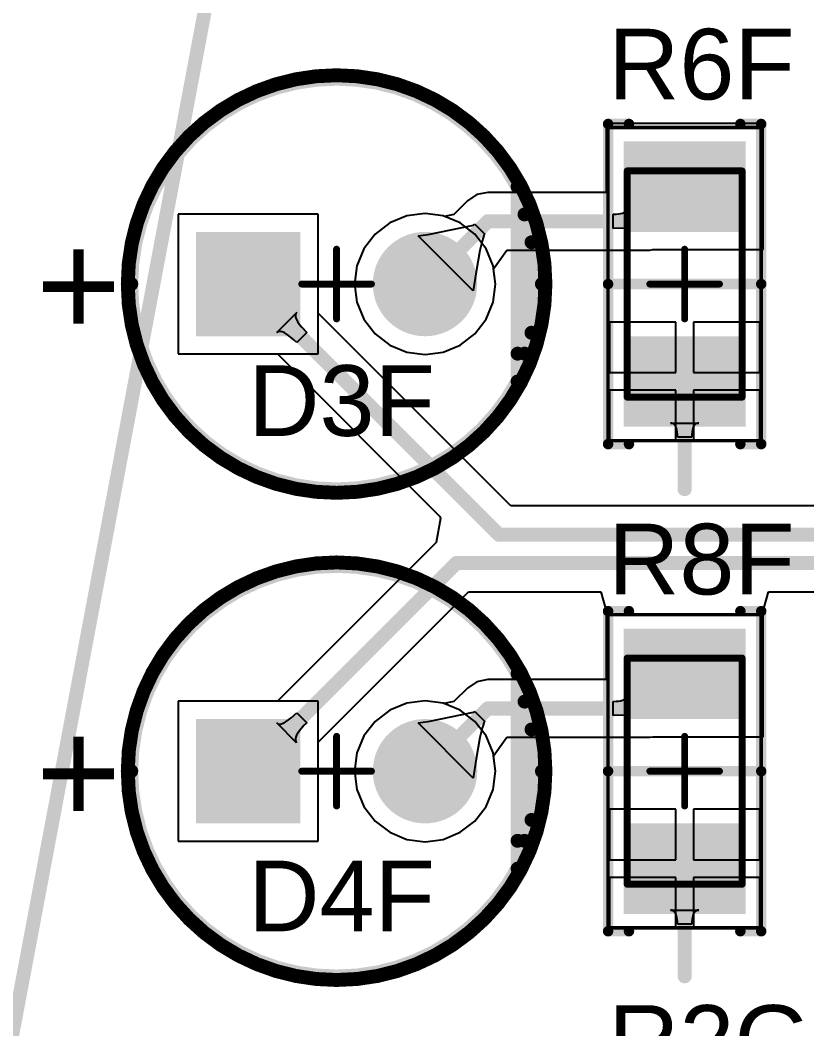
# Model space of a CAD drawing. Header units: inches. Extents: x -0.14 to 3.29, y -0.08 to 7.88.
# Drawn here: x 1.888 to 2.333, y 6.764 to 7.334 of the extents above; entities that cross this region are included whole.
import ezdxf

# ---------------------------------------------------------------- set-up
doc = ezdxf.new("R2010")
doc.units = ezdxf.units.IN
doc.header["$MEASUREMENT"] = 0
for name, color, linetype in [('Bottom Layer', 5, 'Continuous'), ('Bottom Solder', 6, 'Continuous'), ('Multi-Layer', 9, 'Continuous'), ('Pad Holes', 156, 'Continuous'), ('PCBD Notes', 76, 'Continuous'), ('Top 3D Body', 56, 'Continuous'), ('Top Courtyard', 56, 'Continuous'), ('Top Layer', 1, 'Continuous'), ('Top Overlay', 2, 'Continuous'), ('Top Paste', 8, 'Continuous'), ('Top Solder', 216, 'Continuous')]:
    doc.layers.add(name, color=color, linetype=linetype)
doc.styles.add('Arial', font='', dxfattribs={"height": 0.2})
doc.styles.get('Arial').set_extended_font_data('Arial')

# ---------------------------------------------------------------- blocks, each defined once
blk = doc.blocks.new('RES_1206_3216_311')
at = {"layer": 'Top Layer'}
for points in [[(-0.07874, -0.03248), (-0.07874, 0.03248), (-0.03149, 0.03248), (-0.03149, -0.03248)], [(0.0315, -0.03248), (0.0315, 0.03248), (0.07874, 0.03248), (0.07874, -0.03248)]]:
    blk.add_hatch(color=1, dxfattribs=at).paths.add_polyline_path(points)
at = {"layer": 'Top Paste'}
for points in [[(-0.07874, -0.03248), (-0.07874, 0.03248), (-0.03149, 0.03248), (-0.03149, -0.03248)], [(0.0315, -0.03248), (0.0315, 0.03248), (0.07874, 0.03248), (0.07874, -0.03248)]]:
    blk.add_hatch(color=8, dxfattribs=at).paths.add_polyline_path(points)
at = {"layer": 'Top Solder'}
for points in [[(-0.08071, -0.03445), (-0.08071, 0.03445), (-0.02953, 0.03445), (-0.02953, -0.03445)], [(0.02953, -0.03445), (0.02953, 0.03445), (0.08071, 0.03445), (0.08071, -0.03445)]]:
    blk.add_hatch(color=216, dxfattribs=at).paths.add_polyline_path(points)
at = {"layer": 'Top 3D Body'}
for points in [[(0.06398, 0.03248, 0.00394, 0.00394, 0), (-0.06397, 0.03248, 0.00394, 0.00394, 0)], [(-0.06397, -0.03248, 0.00394, 0.00394, 0), (-0.06397, 0.03248, 0.00394, 0.00394, 0)], [(0.06398, -0.03248, 0.00394, 0.00394, 0), (0.06398, 0.03248, 0.00394, 0.00394, 0)], [(0.06398, -0.03248, 0.00394, 0.00394, 0), (-0.06397, -0.03248, 0.00394, 0.00394, 0)]]:
    blk.add_lwpolyline(points, format="xyseb", dxfattribs=at)
for points in [[(-0.06496, 0.03248, 0.00197, 0.00197, 1), (-0.06299, 0.03248, 0.00197, 0.00197, 1)], [(-0.06496, 0.03248, 0.00197, 0.00197, 1), (-0.06299, 0.03248, 0.00197, 0.00197, 1)], [(0.06299, 0.03248, 0.00197, 0.00197, 1), (0.06496, 0.03248, 0.00197, 0.00197, 1)], [(0.06299, 0.03248, 0.00197, 0.00197, 1), (0.06496, 0.03248, 0.00197, 0.00197, 1)], [(-0.06496, -0.03248, 0.00197, 0.00197, 1), (-0.06299, -0.03248, 0.00197, 0.00197, 1)], [(-0.06496, -0.03248, 0.00197, 0.00197, 1), (-0.06299, -0.03248, 0.00197, 0.00197, 1)], [(0.06299, -0.03248, 0.00197, 0.00197, 1), (0.06496, -0.03248, 0.00197, 0.00197, 1)], [(0.06299, -0.03248, 0.00197, 0.00197, 1), (0.06496, -0.03248, 0.00197, 0.00197, 1)]]:
    blk.add_lwpolyline(points, format="xyseb", close=True, dxfattribs=at)
at = {"layer": 'Top Courtyard'}
for points in [[(0.08858, 0.04331, 0.00197, 0.00197, 0), (-0.08858, 0.04331, 0.00197, 0.00197, 0)], [(-0.08858, -0.04331, 0.00197, 0.00197, 0), (-0.08858, 0.04331, 0.00197, 0.00197, 0)], [(0.08858, -0.04331, 0.00197, 0.00197, 0), (0.08858, 0.04331, 0.00197, 0.00197, 0)], [(0, -0.01968, 0.00394, 0.00394, 0), (0, 0.01969, 0.00394, 0.00394, 0)], [(0.01969, 0, 0.00394, 0.00394, 0), (-0.01968, 0, 0.00394, 0.00394, 0)], [(0.08858, -0.04331, 0.00197, 0.00197, 0), (-0.08858, -0.04331, 0.00197, 0.00197, 0)]]:
    blk.add_lwpolyline(points, format="xyseb", dxfattribs=at)
for points in [[(-0.08907, 0.04331, 0.000984, 0.000984, 1), (-0.08809, 0.04331, 0.000984, 0.000984, 1)], [(-0.08907, 0.04331, 0.000984, 0.000984, 1), (-0.08809, 0.04331, 0.000984, 0.000984, 1)], [(0.08809, 0.04331, 0.000984, 0.000984, 1), (0.08908, 0.04331, 0.000984, 0.000984, 1)], [(0.08809, 0.04331, 0.000984, 0.000984, 1), (0.08908, 0.04331, 0.000984, 0.000984, 1)], [(-0.00098, 0.01969, 0.00197, 0.00197, 1), (0.00099, 0.01969, 0.00197, 0.00197, 1)], [(-0.02067, 0, 0.00197, 0.00197, 1), (-0.0187, 0, 0.00197, 0.00197, 1)], [(0.0187, 0, 0.00197, 0.00197, 1), (0.02067, 0, 0.00197, 0.00197, 1)], [(-0.00098, -0.01968, 0.00197, 0.00197, 1), (0.00099, -0.01968, 0.00197, 0.00197, 1)], [(-0.08907, -0.04331, 0.000984, 0.000984, 1), (-0.08809, -0.04331, 0.000984, 0.000984, 1)], [(-0.08907, -0.04331, 0.000984, 0.000984, 1), (-0.08809, -0.04331, 0.000984, 0.000984, 1)], [(0.08809, -0.04331, 0.000984, 0.000984, 1), (0.08908, -0.04331, 0.000984, 0.000984, 1)], [(0.08809, -0.04331, 0.000984, 0.000984, 1), (0.08908, -0.04331, 0.000984, 0.000984, 1)]]:
    blk.add_lwpolyline(points, format="xyseb", close=True, dxfattribs=at)
at = {"layer": 'Top Overlay'}
for points in [[(0.09055, 0.04331, 0.00591, 0.00591, 0), (-0.09055, 0.04331, 0.00591, 0.00591, 0)], [(-0.09055, 0.0315, 0.00591, 0.00591, 0), (-0.09055, 0.04331, 0.00591, 0.00591, 0)], [(0, -0.04331, 0.00591, 0.00591, 0), (0, 0.04331, 0.00591, 0.00591, 0)], [(0.09055, 0.0315, 0.00591, 0.00591, 0), (0.09055, 0.04331, 0.00591, 0.00591, 0)], [(-0.09055, -0.04331, 0.00591, 0.00591, 0), (-0.09055, -0.03149, 0.00591, 0.00591, 0)], [(0.09055, -0.04331, 0.00591, 0.00591, 0), (0.09055, -0.03149, 0.00591, 0.00591, 0)], [(0.09055, -0.04331, 0.00591, 0.00591, 0), (-0.09055, -0.04331, 0.00591, 0.00591, 0)]]:
    blk.add_lwpolyline(points, format="xyseb", dxfattribs=at)
for points in [[(-0.09203, 0.04331, 0.00295, 0.00295, 1), (-0.08907, 0.04331, 0.00295, 0.00295, 1)], [(-0.09203, 0.04331, 0.00295, 0.00295, 1), (-0.08907, 0.04331, 0.00295, 0.00295, 1)], [(-0.00147, 0.04331, 0.00295, 0.00295, 1), (0.00148, 0.04331, 0.00295, 0.00295, 1)], [(0.08908, 0.04331, 0.00295, 0.00295, 1), (0.09203, 0.04331, 0.00295, 0.00295, 1)], [(0.08908, 0.04331, 0.00295, 0.00295, 1), (0.09203, 0.04331, 0.00295, 0.00295, 1)], [(-0.09203, 0.0315, 0.00295, 0.00295, 1), (-0.08907, 0.0315, 0.00295, 0.00295, 1)], [(0.08908, 0.0315, 0.00295, 0.00295, 1), (0.09203, 0.0315, 0.00295, 0.00295, 1)], [(-0.09203, -0.03149, 0.00295, 0.00295, 1), (-0.08907, -0.03149, 0.00295, 0.00295, 1)], [(0.08908, -0.03149, 0.00295, 0.00295, 1), (0.09203, -0.03149, 0.00295, 0.00295, 1)], [(-0.09203, -0.04331, 0.00295, 0.00295, 1), (-0.08907, -0.04331, 0.00295, 0.00295, 1)], [(-0.09203, -0.04331, 0.00295, 0.00295, 1), (-0.08907, -0.04331, 0.00295, 0.00295, 1)], [(-0.00147, -0.04331, 0.00295, 0.00295, 1), (0.00148, -0.04331, 0.00295, 0.00295, 1)], [(0.08908, -0.04331, 0.00295, 0.00295, 1), (0.09203, -0.04331, 0.00295, 0.00295, 1)], [(0.08908, -0.04331, 0.00295, 0.00295, 1), (0.09203, -0.04331, 0.00295, 0.00295, 1)]]:
    blk.add_lwpolyline(points, format="xyseb", close=True, dxfattribs=at)
blk = doc.blocks.new('RES_1206_3216_331')
at = {"layer": 'Top Layer'}
for points in [[(-0.07874, -0.03248), (-0.07874, 0.03248), (-0.0315, 0.03248), (-0.0315, -0.03248)], [(0.0315, -0.03248), (0.0315, 0.03248), (0.07874, 0.03248), (0.07874, -0.03248)]]:
    blk.add_hatch(color=1, dxfattribs=at).paths.add_polyline_path(points)
at = {"layer": 'Top Paste'}
for points in [[(-0.07874, -0.03248), (-0.07874, 0.03248), (-0.0315, 0.03248), (-0.0315, -0.03248)], [(0.0315, -0.03248), (0.0315, 0.03248), (0.07874, 0.03248), (0.07874, -0.03248)]]:
    blk.add_hatch(color=8, dxfattribs=at).paths.add_polyline_path(points)
at = {"layer": 'Top Solder'}
for points in [[(-0.08071, -0.03445), (-0.08071, 0.03445), (-0.02953, 0.03445), (-0.02953, -0.03445)], [(0.02953, -0.03445), (0.02953, 0.03445), (0.08071, 0.03445), (0.08071, -0.03445)]]:
    blk.add_hatch(color=216, dxfattribs=at).paths.add_polyline_path(points)
at = {"layer": 'Top 3D Body'}
for points in [[(0.06398, 0.03248, 0.00394, 0.00394, 0), (-0.06398, 0.03248, 0.00394, 0.00394, 0)], [(-0.06398, -0.03248, 0.00394, 0.00394, 0), (-0.06398, 0.03248, 0.00394, 0.00394, 0)], [(0.06398, -0.03248, 0.00394, 0.00394, 0), (0.06398, 0.03248, 0.00394, 0.00394, 0)], [(0.06398, -0.03248, 0.00394, 0.00394, 0), (-0.06398, -0.03248, 0.00394, 0.00394, 0)]]:
    blk.add_lwpolyline(points, format="xyseb", dxfattribs=at)
for points in [[(-0.06496, 0.03248, 0.00197, 0.00197, 1), (-0.06299, 0.03248, 0.00197, 0.00197, 1)], [(-0.06496, 0.03248, 0.00197, 0.00197, 1), (-0.06299, 0.03248, 0.00197, 0.00197, 1)], [(0.06299, 0.03248, 0.00197, 0.00197, 1), (0.06496, 0.03248, 0.00197, 0.00197, 1)], [(0.06299, 0.03248, 0.00197, 0.00197, 1), (0.06496, 0.03248, 0.00197, 0.00197, 1)], [(-0.06496, -0.03248, 0.00197, 0.00197, 1), (-0.06299, -0.03248, 0.00197, 0.00197, 1)], [(-0.06496, -0.03248, 0.00197, 0.00197, 1), (-0.06299, -0.03248, 0.00197, 0.00197, 1)], [(0.06299, -0.03248, 0.00197, 0.00197, 1), (0.06496, -0.03248, 0.00197, 0.00197, 1)], [(0.06299, -0.03248, 0.00197, 0.00197, 1), (0.06496, -0.03248, 0.00197, 0.00197, 1)]]:
    blk.add_lwpolyline(points, format="xyseb", close=True, dxfattribs=at)
at = {"layer": 'Top Courtyard'}
for points in [[(0.08858, 0.04331, 0.00197, 0.00197, 0), (-0.08858, 0.04331, 0.00197, 0.00197, 0)], [(-0.08858, -0.04331, 0.00197, 0.00197, 0), (-0.08858, 0.04331, 0.00197, 0.00197, 0)], [(0.08858, -0.04331, 0.00197, 0.00197, 0), (0.08858, 0.04331, 0.00197, 0.00197, 0)], [(0, -0.01968, 0.00394, 0.00394, 0), (0, 0.01969, 0.00394, 0.00394, 0)], [(0.01969, 0, 0.00394, 0.00394, 0), (-0.01968, 0, 0.00394, 0.00394, 0)], [(0.08858, -0.04331, 0.00197, 0.00197, 0), (-0.08858, -0.04331, 0.00197, 0.00197, 0)]]:
    blk.add_lwpolyline(points, format="xyseb", dxfattribs=at)
for points in [[(-0.08907, 0.04331, 0.000984, 0.000984, 1), (-0.08809, 0.04331, 0.000984, 0.000984, 1)], [(-0.08907, 0.04331, 0.000984, 0.000984, 1), (-0.08809, 0.04331, 0.000984, 0.000984, 1)], [(0.08809, 0.04331, 0.000984, 0.000984, 1), (0.08908, 0.04331, 0.000984, 0.000984, 1)], [(0.08809, 0.04331, 0.000984, 0.000984, 1), (0.08908, 0.04331, 0.000984, 0.000984, 1)], [(-0.00098, 0.01969, 0.00197, 0.00197, 1), (0.00098, 0.01969, 0.00197, 0.00197, 1)], [(-0.02067, 0, 0.00197, 0.00197, 1), (-0.0187, 0, 0.00197, 0.00197, 1)], [(0.0187, 0, 0.00197, 0.00197, 1), (0.02067, 0, 0.00197, 0.00197, 1)], [(-0.00098, -0.01968, 0.00197, 0.00197, 1), (0.00098, -0.01968, 0.00197, 0.00197, 1)], [(-0.08907, -0.04331, 0.000984, 0.000984, 1), (-0.08809, -0.04331, 0.000984, 0.000984, 1)], [(-0.08907, -0.04331, 0.000984, 0.000984, 1), (-0.08809, -0.04331, 0.000984, 0.000984, 1)], [(0.08809, -0.04331, 0.000984, 0.000984, 1), (0.08908, -0.04331, 0.000984, 0.000984, 1)], [(0.08809, -0.04331, 0.000984, 0.000984, 1), (0.08908, -0.04331, 0.000984, 0.000984, 1)]]:
    blk.add_lwpolyline(points, format="xyseb", close=True, dxfattribs=at)
at = {"layer": 'Top Overlay'}
for points in [[(0.09055, 0.04331, 0.00591, 0.00591, 0), (-0.09055, 0.04331, 0.00591, 0.00591, 0)], [(-0.09055, 0.0315, 0.00591, 0.00591, 0), (-0.09055, 0.04331, 0.00591, 0.00591, 0)], [(0, -0.04331, 0.00591, 0.00591, 0), (0, 0.04331, 0.00591, 0.00591, 0)], [(0.09055, 0.0315, 0.00591, 0.00591, 0), (0.09055, 0.04331, 0.00591, 0.00591, 0)], [(-0.09055, -0.04331, 0.00591, 0.00591, 0), (-0.09055, -0.03149, 0.00591, 0.00591, 0)], [(0.09055, -0.04331, 0.00591, 0.00591, 0), (0.09055, -0.03149, 0.00591, 0.00591, 0)], [(0.09055, -0.04331, 0.00591, 0.00591, 0), (-0.09055, -0.04331, 0.00591, 0.00591, 0)]]:
    blk.add_lwpolyline(points, format="xyseb", dxfattribs=at)
for points in [[(-0.09203, 0.04331, 0.00295, 0.00295, 1), (-0.08907, 0.04331, 0.00295, 0.00295, 1)], [(-0.09203, 0.04331, 0.00295, 0.00295, 1), (-0.08907, 0.04331, 0.00295, 0.00295, 1)], [(-0.00148, 0.04331, 0.00295, 0.00295, 1), (0.00148, 0.04331, 0.00295, 0.00295, 1)], [(0.08908, 0.04331, 0.00295, 0.00295, 1), (0.09203, 0.04331, 0.00295, 0.00295, 1)], [(0.08908, 0.04331, 0.00295, 0.00295, 1), (0.09203, 0.04331, 0.00295, 0.00295, 1)], [(-0.09203, 0.0315, 0.00295, 0.00295, 1), (-0.08907, 0.0315, 0.00295, 0.00295, 1)], [(0.08908, 0.0315, 0.00295, 0.00295, 1), (0.09203, 0.0315, 0.00295, 0.00295, 1)], [(-0.09203, -0.03149, 0.00295, 0.00295, 1), (-0.08907, -0.03149, 0.00295, 0.00295, 1)], [(0.08908, -0.03149, 0.00295, 0.00295, 1), (0.09203, -0.03149, 0.00295, 0.00295, 1)], [(-0.09203, -0.04331, 0.00295, 0.00295, 1), (-0.08907, -0.04331, 0.00295, 0.00295, 1)], [(-0.09203, -0.04331, 0.00295, 0.00295, 1), (-0.08907, -0.04331, 0.00295, 0.00295, 1)], [(-0.00148, -0.04331, 0.00295, 0.00295, 1), (0.00148, -0.04331, 0.00295, 0.00295, 1)], [(0.08908, -0.04331, 0.00295, 0.00295, 1), (0.09203, -0.04331, 0.00295, 0.00295, 1)], [(0.08908, -0.04331, 0.00295, 0.00295, 1), (0.09203, -0.04331, 0.00295, 0.00295, 1)]]:
    blk.add_lwpolyline(points, format="xyseb", close=True, dxfattribs=at)
blk = doc.blocks.new('ED49B4F6_595F_4D62_96BB_D7184CAA9B94_414')
at = {"layer": 'Bottom Layer'}
blk.add_hatch(color=5, dxfattribs=at).paths.add_polyline_path([(-0.02244, -0.02756), (-0.07756, -0.02756), (-0.07756, 0.02756), (-0.02244, 0.02756)])
h = blk.add_hatch(color=5, dxfattribs=at)
edge = h.paths.add_edge_path()
edge.add_arc((0.05, 0), 0.02756, 0, 360)
at = {"layer": 'Bottom Solder'}
blk.add_hatch(color=6, dxfattribs=at).paths.add_polyline_path([(-0.02047, -0.02953), (-0.07953, -0.02953), (-0.07953, 0.02953), (-0.02047, 0.02953)])
h = blk.add_hatch(color=6, dxfattribs=at)
edge = h.paths.add_edge_path()
edge.add_arc((0.05, 0), 0.02953, 0, 360)
at = {"layer": 'Multi-Layer'}
blk.add_hatch(color=9, dxfattribs=at).paths.add_polyline_path([(-0.02244, -0.02756), (-0.07756, -0.02756), (-0.07756, 0.02756), (-0.02244, 0.02756)])
h = blk.add_hatch(color=9, dxfattribs=at)
edge = h.paths.add_edge_path()
edge.add_arc((0.05, 0), 0.02756, 0, 360)
at = {"layer": 'Pad Holes'}
h = blk.add_hatch(color=7, dxfattribs=at)
edge = h.paths.add_edge_path()
edge.add_arc((-0.05, 0), 0.0175, 0, 360)
h = blk.add_hatch(color=7, dxfattribs=at)
edge = h.paths.add_edge_path()
edge.add_arc((0.05, 0), 0.0175, 0, 360)
at = {"layer": 'Top Layer'}
blk.add_hatch(color=1, dxfattribs=at).paths.add_polyline_path([(-0.02244, -0.02756), (-0.07756, -0.02756), (-0.07756, 0.02756), (-0.02244, 0.02756)])
h = blk.add_hatch(color=1, dxfattribs=at)
edge = h.paths.add_edge_path()
edge.add_arc((0.05, 0), 0.02756, 0, 360)
at = {"layer": 'Top Solder'}
blk.add_hatch(color=216, dxfattribs=at).paths.add_polyline_path([(-0.02047, -0.02953), (-0.07953, -0.02953), (-0.07953, 0.02953), (-0.02047, 0.02953)])
h = blk.add_hatch(color=216, dxfattribs=at)
edge = h.paths.add_edge_path()
edge.add_arc((0.05, 0), 0.02953, 0, 360)
at = {"layer": 'Top 3D Body'}
for points in [[(0.11614, 0, 0.00394, 0.00394, 1), (-0.11614, 0, 0.00394, 0.00394, 1)], [(-0.11713, 0, 0.00197, 0.00197, 1), (-0.11516, 0, 0.00197, 0.00197, 1)], [(0.11516, 0, 0.00197, 0.00197, 1), (0.11713, 0, 0.00197, 0.00197, 1)]]:
    blk.add_lwpolyline(points, format="xyseb", close=True, dxfattribs=at)
at = {"layer": 'Top Courtyard'}
for points in [[(0.12008, 0, 0.00394, 0.00394, 1), (-0.12008, 0, 0.00394, 0.00394, 1)], [(-0.00098, 0.01969, 0.00197, 0.00197, 1), (0.00099, 0.01969, 0.00197, 0.00197, 1)], [(-0.12106, 0, 0.00197, 0.00197, 1), (-0.11909, 0, 0.00197, 0.00197, 1)], [(-0.02067, 0, 0.00197, 0.00197, 1), (-0.0187, 0, 0.00197, 0.00197, 1)], [(0.0187, 0, 0.00197, 0.00197, 1), (0.02067, 0, 0.00197, 0.00197, 1)], [(0.11909, 0, 0.00197, 0.00197, 1), (0.12106, 0, 0.00197, 0.00197, 1)], [(-0.00098, -0.01968, 0.00197, 0.00197, 1), (0.00099, -0.01968, 0.00197, 0.00197, 1)]]:
    blk.add_lwpolyline(points, format="xyseb", close=True, dxfattribs=at)
for points in [[(0, -0.01968, 0.00394, 0.00394, 0), (0, 0.01969, 0.00394, 0.00394, 0)], [(-0.01968, 0, 0.00394, 0.00394, 0), (0.01969, 0, 0.00394, 0.00394, 0)]]:
    blk.add_lwpolyline(points, format="xyseb", dxfattribs=at)
at = {"layer": 'Top Overlay'}
for points in [[(0.11614, 0, 0.00787, 0.00787, 1), (-0.11614, 0, 0.00787, 0.00787, 1)], [(0.1004, 0.05512, 0.00394, 0.00394, 1), (0.10433, 0.05512, 0.00394, 0.00394, 1)], [(0.10433, 0.03937, 0.00394, 0.00394, 1), (0.10827, 0.03937, 0.00394, 0.00394, 1)], [(0.10827, 0.02362, 0.00394, 0.00394, 1), (0.11221, 0.02362, 0.00394, 0.00394, 1)], [(-0.11811, 0, 0.00394, 0.00394, 1), (-0.11417, 0, 0.00394, 0.00394, 1)], [(0.11417, 0, 0.00394, 0.00394, 1), (0.11811, 0, 0.00394, 0.00394, 1)], [(0.10827, -0.02756, 0.00394, 0.00394, 1), (0.11221, -0.02756, 0.00394, 0.00394, 1)], [(0.1004, -0.03937, 0.00394, 0.00394, 1), (0.10433, -0.03937, 0.00394, 0.00394, 1)], [(0.1004, -0.03937, 0.00394, 0.00394, 1), (0.10433, -0.03937, 0.00394, 0.00394, 1)], [(0.10433, -0.03937, 0.00394, 0.00394, 1), (0.10827, -0.03937, 0.00394, 0.00394, 1)], [(0.1004, -0.05512, 0.00394, 0.00394, 1), (0.10433, -0.05512, 0.00394, 0.00394, 1)]]:
    blk.add_lwpolyline(points, format="xyseb", close=True, dxfattribs=at)
for points in [[(0.10236, -0.03937, 0.00787, 0.00787, 0), (0.10236, 0.05512, 0.00787, 0.00787, 0)], [(0.1063, -0.03937, 0.00787, 0.00787, 0), (0.1063, 0.03937, 0.00787, 0.00787, 0)], [(0.11024, -0.02756, 0.00787, 0.00787, 0), (0.11024, 0.02362, 0.00787, 0.00787, 0)], [(0.10236, -0.05512, 0.00787, 0.00787, 0), (0.10236, -0.03937, 0.00787, 0.00787, 0)]]:
    blk.add_lwpolyline(points, format="xyseb", dxfattribs=at)
at = {"layer": 'Top Overlay', "style": 'Arial'}
blk.add_text('+', height=0.05906, dxfattribs=at).set_placement((-0.17, -0.03))
blk = doc.blocks.new('ED49B4F6_595F_4D62_96BB_D7184CAA9B94_424')
at = {"layer": 'Bottom Layer'}
blk.add_hatch(color=5, dxfattribs=at).paths.add_polyline_path([(-0.02244, -0.02756), (-0.07756, -0.02756), (-0.07756, 0.02756), (-0.02244, 0.02756)])
h = blk.add_hatch(color=5, dxfattribs=at)
edge = h.paths.add_edge_path()
edge.add_arc((0.05, 0), 0.02756, 0, 360)
at = {"layer": 'Bottom Solder'}
blk.add_hatch(color=6, dxfattribs=at).paths.add_polyline_path([(-0.02047, -0.02953), (-0.07953, -0.02953), (-0.07953, 0.02953), (-0.02047, 0.02953)])
h = blk.add_hatch(color=6, dxfattribs=at)
edge = h.paths.add_edge_path()
edge.add_arc((0.05, 0), 0.02953, 0, 360)
at = {"layer": 'Multi-Layer'}
blk.add_hatch(color=9, dxfattribs=at).paths.add_polyline_path([(-0.02244, -0.02756), (-0.07756, -0.02756), (-0.07756, 0.02756), (-0.02244, 0.02756)])
h = blk.add_hatch(color=9, dxfattribs=at)
edge = h.paths.add_edge_path()
edge.add_arc((0.05, 0), 0.02756, 0, 360)
at = {"layer": 'Pad Holes'}
h = blk.add_hatch(color=7, dxfattribs=at)
edge = h.paths.add_edge_path()
edge.add_arc((-0.05, 0), 0.0175, 0, 360)
h = blk.add_hatch(color=7, dxfattribs=at)
edge = h.paths.add_edge_path()
edge.add_arc((0.05, 0), 0.0175, 0, 360)
at = {"layer": 'Top Layer'}
blk.add_hatch(color=1, dxfattribs=at).paths.add_polyline_path([(-0.02244, -0.02756), (-0.07756, -0.02756), (-0.07756, 0.02756), (-0.02244, 0.02756)])
h = blk.add_hatch(color=1, dxfattribs=at)
edge = h.paths.add_edge_path()
edge.add_arc((0.05, 0), 0.02756, 0, 360)
at = {"layer": 'Top Solder'}
blk.add_hatch(color=216, dxfattribs=at).paths.add_polyline_path([(-0.02047, -0.02953), (-0.07953, -0.02953), (-0.07953, 0.02953), (-0.02047, 0.02953)])
h = blk.add_hatch(color=216, dxfattribs=at)
edge = h.paths.add_edge_path()
edge.add_arc((0.05, 0), 0.02953, 0, 360)
at = {"layer": 'Top 3D Body'}
for points in [[(0.11614, 0, 0.00394, 0.00394, 1), (-0.11614, 0, 0.00394, 0.00394, 1)], [(-0.11713, 0, 0.00197, 0.00197, 1), (-0.11516, 0, 0.00197, 0.00197, 1)], [(0.11516, 0, 0.00197, 0.00197, 1), (0.11713, 0, 0.00197, 0.00197, 1)]]:
    blk.add_lwpolyline(points, format="xyseb", close=True, dxfattribs=at)
at = {"layer": 'Top Courtyard'}
for points in [[(0.12008, 0, 0.00394, 0.00394, 1), (-0.12008, 0, 0.00394, 0.00394, 1)], [(-0.00098, 0.01968, 0.00197, 0.00197, 1), (0.00099, 0.01968, 0.00197, 0.00197, 1)], [(-0.12106, 0, 0.00197, 0.00197, 1), (-0.11909, 0, 0.00197, 0.00197, 1)], [(-0.02067, 0, 0.00197, 0.00197, 1), (-0.0187, 0, 0.00197, 0.00197, 1)], [(0.0187, 0, 0.00197, 0.00197, 1), (0.02067, 0, 0.00197, 0.00197, 1)], [(0.11909, 0, 0.00197, 0.00197, 1), (0.12106, 0, 0.00197, 0.00197, 1)], [(-0.00098, -0.01969, 0.00197, 0.00197, 1), (0.00099, -0.01969, 0.00197, 0.00197, 1)]]:
    blk.add_lwpolyline(points, format="xyseb", close=True, dxfattribs=at)
for points in [[(0, -0.01969, 0.00394, 0.00394, 0), (0, 0.01968, 0.00394, 0.00394, 0)], [(-0.01968, 0, 0.00394, 0.00394, 0), (0.01969, 0, 0.00394, 0.00394, 0)]]:
    blk.add_lwpolyline(points, format="xyseb", dxfattribs=at)
at = {"layer": 'Top Overlay'}
for points in [[(0.11614, 0, 0.00787, 0.00787, 1), (-0.11614, 0, 0.00787, 0.00787, 1)], [(0.1004, 0.05512, 0.00394, 0.00394, 1), (0.10433, 0.05512, 0.00394, 0.00394, 1)], [(0.10433, 0.03937, 0.00394, 0.00394, 1), (0.10827, 0.03937, 0.00394, 0.00394, 1)], [(0.10827, 0.02362, 0.00394, 0.00394, 1), (0.11221, 0.02362, 0.00394, 0.00394, 1)], [(-0.11811, 0, 0.00394, 0.00394, 1), (-0.11417, 0, 0.00394, 0.00394, 1)], [(0.11417, 0, 0.00394, 0.00394, 1), (0.11811, 0, 0.00394, 0.00394, 1)], [(0.10827, -0.02756, 0.00394, 0.00394, 1), (0.11221, -0.02756, 0.00394, 0.00394, 1)], [(0.1004, -0.03937, 0.00394, 0.00394, 1), (0.10433, -0.03937, 0.00394, 0.00394, 1)], [(0.1004, -0.03937, 0.00394, 0.00394, 1), (0.10433, -0.03937, 0.00394, 0.00394, 1)], [(0.10433, -0.03937, 0.00394, 0.00394, 1), (0.10827, -0.03937, 0.00394, 0.00394, 1)], [(0.1004, -0.05512, 0.00394, 0.00394, 1), (0.10433, -0.05512, 0.00394, 0.00394, 1)]]:
    blk.add_lwpolyline(points, format="xyseb", close=True, dxfattribs=at)
for points in [[(0.10236, -0.03937, 0.00787, 0.00787, 0), (0.10236, 0.05512, 0.00787, 0.00787, 0)], [(0.1063, -0.03937, 0.00787, 0.00787, 0), (0.1063, 0.03937, 0.00787, 0.00787, 0)], [(0.11024, -0.02756, 0.00787, 0.00787, 0), (0.11024, 0.02362, 0.00787, 0.00787, 0)], [(0.10236, -0.05512, 0.00787, 0.00787, 0), (0.10236, -0.03937, 0.00787, 0.00787, 0)]]:
    blk.add_lwpolyline(points, format="xyseb", dxfattribs=at)
at = {"layer": 'Top Overlay', "style": 'Arial'}
blk.add_text('+', height=0.05906, dxfattribs=at).set_placement((-0.17, -0.03))

msp = doc.modelspace()

# ---------------------------------------------------------------- linework, layer by layer
at = {"layer": 'Bottom Layer'}
for p, q in [((2.05649, 7.2246), (1.97737, 7.2246)), ((1.97737, 7.2246), (1.97737, 7.14548)), ((2.05649, 7.14548), (2.05649, 7.2246)), ((2.11693, 7.22494), (2.1066, 7.22358)), ((2.12726, 7.22358), (2.11693, 7.22494)), ((2.09698, 7.21959), (2.08872, 7.21325)), ((2.1066, 7.22358), (2.09698, 7.21959)), ((2.13688, 7.21959), (2.12726, 7.22358)), ((2.14514, 7.21325), (2.13688, 7.21959)), ((2.08872, 7.21325), (2.08238, 7.20499)), ((2.15148, 7.20499), (2.14514, 7.21325)), ((2.08238, 7.20499), (2.07839, 7.19537)), ((2.15547, 7.19537), (2.15148, 7.20499)), ((2.07839, 7.19537), (2.07703, 7.18504)), ((2.15683, 7.18504), (2.15547, 7.19537)), ((2.07703, 7.18504), (2.07839, 7.17471)), ((2.15547, 7.17471), (2.15683, 7.18504)), ((2.07839, 7.17471), (2.08238, 7.16509)), ((2.15148, 7.16509), (2.15547, 7.17471)), ((2.08238, 7.16509), (2.08872, 7.15683)), ((2.14514, 7.15683), (2.15148, 7.16509)), ((2.08872, 7.15683), (2.09698, 7.15049)), ((2.13688, 7.15049), (2.14514, 7.15683)), ((2.09698, 7.15049), (2.1066, 7.1465)), ((2.12726, 7.1465), (2.13688, 7.15049)), ((1.97737, 7.14548), (2.05649, 7.14548)), ((2.1066, 7.1465), (2.11693, 7.14514)), ((2.11693, 7.14514), (2.12726, 7.1465)), ((2.05649, 6.94901), (1.97737, 6.94901)), ((1.97737, 6.94901), (1.97737, 6.86989)), ((2.05649, 6.86989), (2.05649, 6.94901)), ((2.1066, 6.94799), (2.09698, 6.944)), ((2.11693, 6.94935), (2.1066, 6.94799)), ((2.12726, 6.94799), (2.11693, 6.94935)), ((2.13688, 6.944), (2.12726, 6.94799)), ((2.09698, 6.944), (2.08872, 6.93766)), ((2.14514, 6.93766), (2.13688, 6.944)), ((2.08872, 6.93766), (2.08238, 6.9294)), ((2.15148, 6.9294), (2.14514, 6.93766)), ((2.08238, 6.9294), (2.07839, 6.91978)), ((2.15547, 6.91978), (2.15148, 6.9294)), ((2.07839, 6.91978), (2.07703, 6.90945)), ((2.15683, 6.90945), (2.15547, 6.91978)), ((2.07703, 6.90945), (2.07839, 6.89912)), ((2.15547, 6.89912), (2.15683, 6.90945)), ((2.07839, 6.89912), (2.08238, 6.8895)), ((2.15148, 6.8895), (2.15547, 6.89912)), ((2.08238, 6.8895), (2.08872, 6.88123)), ((2.14514, 6.88123), (2.15148, 6.8895)), ((2.08872, 6.88123), (2.09698, 6.87489)), ((2.13688, 6.87489), (2.14514, 6.88123)), ((2.09698, 6.87489), (2.1066, 6.87091)), ((2.1066, 6.87091), (2.11693, 6.86955)), ((2.11693, 6.86955), (2.12726, 6.87091)), ((2.12726, 6.87091), (2.13688, 6.87489)), ((1.97737, 6.86989), (2.05649, 6.86989))]:
    msp.add_line(p, q, dxfattribs=at)
at = {"layer": 'PCBD Notes'}
msp.add_lwpolyline([(1.08268, 2.5, 0.00787, 0.00787, 0), (2.06693, 7.73622, 0.00787, 0.00787, 0)], format="xyseb", dxfattribs=at)
at = {"layer": 'Top Layer'}
for p, q in [((2.30826, 7.27578), (2.2193, 7.27578)), ((2.2193, 7.27578), (2.2193, 7.23685)), ((2.30826, 7.20454), (2.30826, 7.27578)), ((2.14618, 7.23561), (2.14089, 7.23207)), ((2.15243, 7.23685), (2.14618, 7.23561)), ((2.2193, 7.23685), (2.15243, 7.23685)), ((2.14089, 7.23207), (2.13325, 7.22443)), ((2.05649, 7.2246), (1.97737, 7.2246)), ((1.97737, 7.2246), (1.97737, 7.14548)), ((2.05649, 7.16855), (2.05649, 7.2246)), ((2.11693, 7.22494), (2.1066, 7.22358)), ((2.12726, 7.22358), (2.11693, 7.22494)), ((2.13325, 7.22443), (2.12786, 7.22333)), ((2.22342, 7.22453), (2.22496, 7.22457)), ((2.22342, 7.21653), (2.22342, 7.22453)), ((2.22496, 7.22457), (2.22633, 7.22469)), ((2.22633, 7.22469), (2.22754, 7.22489)), ((2.22754, 7.22489), (2.2286, 7.22517)), ((2.2286, 7.22517), (2.22949, 7.22553)), ((2.22949, 7.22553), (2.23022, 7.22597)), ((2.23022, 7.22597), (2.23079, 7.22649)), ((2.23079, 7.22649), (2.2312, 7.22709)), ((2.2312, 7.22709), (2.23145, 7.22777)), ((2.23154, 7.22853), (2.23142, 7.21666)), ((2.23145, 7.22777), (2.23154, 7.22853)), ((2.09698, 7.21959), (2.08872, 7.21325)), ((2.1066, 7.22358), (2.09698, 7.21959)), ((2.11872, 7.21315), (2.14434, 7.21836)), ((2.12786, 7.22333), (2.12726, 7.22358)), ((2.14434, 7.21836), (2.14508, 7.21884)), ((2.14508, 7.21884), (2.15073, 7.21318)), ((2.08872, 7.21325), (2.08238, 7.20499)), ((2.11305, 7.21232), (2.11872, 7.21315)), ((2.15026, 7.21245), (2.14974, 7.21117)), ((2.15073, 7.21318), (2.15026, 7.21245)), ((2.23142, 7.21666), (2.22342, 7.21653)), ((2.14421, 7.18116), (2.11305, 7.21232)), ((2.14918, 7.20934), (2.14796, 7.20403)), ((2.14974, 7.21117), (2.14918, 7.20934)), ((2.08238, 7.20499), (2.07839, 7.19537)), ((2.14796, 7.20403), (2.14583, 7.19196)), ((2.15569, 7.19367), (2.16316, 7.20422)), ((2.16316, 7.20422), (2.24416, 7.20422)), ((2.24416, 7.20422), (2.24574, 7.20454)), ((2.24574, 7.20454), (2.30826, 7.20454)), ((2.07839, 7.19537), (2.07703, 7.18504)), ((2.14583, 7.19196), (2.14421, 7.18116)), ((2.15683, 7.18504), (2.15569, 7.19367)), ((2.07703, 7.18504), (2.07839, 7.17471)), ((2.15547, 7.17471), (2.15683, 7.18504)), ((2.07839, 7.17471), (2.08238, 7.16509)), ((2.15148, 7.16509), (2.15547, 7.17471)), ((2.03306, 7.1576), (2.04437, 7.16891)), ((2.04392, 7.16829), (2.04369, 7.16756)), ((2.04369, 7.16756), (2.04369, 7.16671)), ((2.04437, 7.16891), (2.04392, 7.16829)), ((2.16545, 7.05959), (2.05649, 7.16855)), ((2.04369, 7.16671), (2.04392, 7.16575)), ((2.04392, 7.16575), (2.04437, 7.16467)), ((2.04437, 7.16467), (2.04505, 7.16348)), ((2.04505, 7.16348), (2.04595, 7.16218)), ((2.04595, 7.16218), (2.04708, 7.16077)), ((2.08238, 7.16509), (2.08872, 7.15683)), ((2.14514, 7.15683), (2.15148, 7.16509)), ((2.25878, 7.16354), (2.2213, 7.16354)), ((2.2213, 7.16354), (2.2213, 7.13492)), ((2.25878, 7.13492), (2.25878, 7.16354)), ((2.30626, 7.16354), (2.26878, 7.16354)), ((2.26878, 7.16354), (2.26878, 7.13492)), ((2.30626, 7.13492), (2.30626, 7.16354)), ((2.03368, 7.15805), (2.03306, 7.1576)), ((2.03441, 7.15828), (2.03368, 7.15805)), ((2.03526, 7.15828), (2.03441, 7.15828)), ((2.03622, 7.15805), (2.03526, 7.15828)), ((2.0373, 7.1576), (2.03622, 7.15805)), ((2.03849, 7.15692), (2.0373, 7.1576)), ((2.03979, 7.15602), (2.03849, 7.15692)), ((2.04273, 7.15353), (2.03979, 7.15602)), ((2.05003, 7.1576), (2.04437, 7.15194)), ((2.04708, 7.16077), (2.05003, 7.1576)), ((2.08872, 7.15683), (2.09698, 7.15049)), ((2.13688, 7.15049), (2.14514, 7.15683)), ((2.04437, 7.15194), (2.04273, 7.15353)), ((2.09698, 7.15049), (2.1066, 7.1465)), ((2.12726, 7.1465), (2.13688, 7.15049)), ((1.97737, 7.14548), (2.03342, 7.14548)), ((2.03342, 7.14548), (2.12534, 7.05356)), ((2.1066, 7.1465), (2.11693, 7.14514)), ((2.11693, 7.14514), (2.12726, 7.1465)), ((2.2213, 7.13492), (2.25878, 7.13492)), ((2.26878, 7.13492), (2.30626, 7.13492)), ((2.25878, 7.12492), (2.2213, 7.12492)), ((2.2213, 7.12492), (2.2213, 7.0963)), ((2.25878, 7.0963), (2.25878, 7.12492)), ((2.30626, 7.12492), (2.26878, 7.12492)), ((2.26878, 7.12492), (2.26878, 7.0963)), ((2.30626, 7.0963), (2.30626, 7.12492)), ((2.25654, 7.10634), (2.25578, 7.10642)), ((2.25578, 7.10642), (2.27178, 7.10642)), ((2.25722, 7.1061), (2.25654, 7.10634)), ((2.25782, 7.1057), (2.25722, 7.1061)), ((2.25834, 7.10514), (2.25782, 7.1057)), ((2.25878, 7.10442), (2.25834, 7.10514)), ((2.25914, 7.10354), (2.25878, 7.10442)), ((2.26878, 7.10442), (2.26842, 7.10354)), ((2.26922, 7.10514), (2.26878, 7.10442)), ((2.26974, 7.1057), (2.26922, 7.10514)), ((2.27034, 7.1061), (2.26974, 7.1057)), ((2.27102, 7.10634), (2.27034, 7.1061)), ((2.27178, 7.10642), (2.27102, 7.10634)), ((2.25942, 7.1025), (2.25914, 7.10354)), ((2.25962, 7.1013), (2.25942, 7.1025)), ((2.25974, 7.09994), (2.25962, 7.1013)), ((2.25978, 7.09842), (2.25974, 7.09994)), ((2.26778, 7.09842), (2.25978, 7.09842)), ((2.26782, 7.09994), (2.26778, 7.09842)), ((2.26794, 7.1013), (2.26782, 7.09994)), ((2.26814, 7.1025), (2.26794, 7.1013)), ((2.26842, 7.10354), (2.26814, 7.1025)), ((2.2213, 7.0963), (2.25878, 7.0963)), ((2.26878, 7.0963), (2.30626, 7.0963)), ((2.35329, 7.05959), (2.16545, 7.05959)), ((2.12534, 7.05356), (2.12566, 7.05241)), ((2.12566, 7.05241), (2.12322, 7.03881)), ((2.12317, 7.03876), (2.03342, 6.94901)), ((2.12322, 7.03881), (2.12317, 7.03876)), ((2.05649, 6.92594), (2.14151, 7.01096)), ((2.14151, 7.01096), (2.21634, 7.01096)), ((2.21634, 7.01096), (2.2193, 7.00019)), ((2.30826, 7.00019), (2.31122, 7.01096)), ((2.31122, 7.01096), (2.37264, 7.01096)), ((2.2193, 7.00019), (2.2193, 6.99896)), ((2.2193, 6.99896), (2.2193, 6.96126)), ((2.30826, 6.99896), (2.30826, 7.00019)), ((2.30826, 6.92894), (2.30826, 6.99896)), ((2.14089, 6.95648), (2.13325, 6.94884)), ((2.14618, 6.96002), (2.14089, 6.95648)), ((2.15243, 6.96126), (2.14618, 6.96002)), ((2.2193, 6.96126), (2.15243, 6.96126)), ((2.2286, 6.94958), (2.22949, 6.94994)), ((2.22949, 6.94994), (2.23022, 6.95038)), ((2.23022, 6.95038), (2.23079, 6.9509)), ((2.23079, 6.9509), (2.2312, 6.9515)), ((2.2312, 6.9515), (2.23145, 6.95218)), ((2.23154, 6.95294), (2.23142, 6.94106)), ((2.23145, 6.95218), (2.23154, 6.95294)), ((2.03342, 6.94901), (1.97737, 6.94901)), ((1.97737, 6.94901), (1.97737, 6.86989)), ((2.1066, 6.94799), (2.09698, 6.944)), ((2.11693, 6.94935), (2.1066, 6.94799)), ((2.12726, 6.94799), (2.11693, 6.94935)), ((2.12785, 6.94774), (2.12726, 6.94799)), ((2.13325, 6.94884), (2.12785, 6.94774)), ((2.22342, 6.94894), (2.22496, 6.94898)), ((2.22342, 6.94094), (2.22342, 6.94894)), ((2.22496, 6.94898), (2.22633, 6.9491)), ((2.22633, 6.9491), (2.22754, 6.9493)), ((2.22754, 6.9493), (2.2286, 6.94958)), ((2.03976, 6.93844), (2.04118, 6.93958)), ((2.04118, 6.93958), (2.04437, 6.94254)), ((2.04437, 6.94254), (2.05003, 6.93689)), ((2.09698, 6.944), (2.08872, 6.93766)), ((2.11872, 6.93756), (2.14434, 6.94277)), ((2.14434, 6.94277), (2.14507, 6.94325)), ((2.14507, 6.94325), (2.15073, 6.93759)), ((2.23142, 6.94106), (2.22342, 6.94094)), ((2.04425, 6.92557), (2.03306, 6.93677)), ((2.03306, 6.93677), (2.03367, 6.93633)), ((2.03367, 6.93633), (2.03439, 6.93611)), ((2.03439, 6.93611), (2.03524, 6.93612)), ((2.03524, 6.93612), (2.03619, 6.93636)), ((2.03619, 6.93636), (2.03727, 6.93683)), ((2.03727, 6.93683), (2.03846, 6.93752)), ((2.03846, 6.93752), (2.03976, 6.93844)), ((2.04843, 6.93524), (2.04592, 6.93228)), ((2.05003, 6.93689), (2.04843, 6.93524)), ((2.08872, 6.93766), (2.08238, 6.9294)), ((2.11305, 6.93673), (2.11872, 6.93756)), ((2.14421, 6.90557), (2.11305, 6.93673)), ((2.14918, 6.93375), (2.14796, 6.92844)), ((2.14974, 6.93558), (2.14918, 6.93375)), ((2.15025, 6.93686), (2.14974, 6.93558)), ((2.15073, 6.93759), (2.15025, 6.93686)), ((2.04361, 6.92775), (2.04359, 6.92691)), ((2.04384, 6.92871), (2.04361, 6.92775)), ((2.04431, 6.92979), (2.04384, 6.92871)), ((2.045, 6.93098), (2.04431, 6.92979)), ((2.04592, 6.93228), (2.045, 6.93098)), ((2.08238, 6.9294), (2.07839, 6.91978)), ((2.14796, 6.92844), (2.14583, 6.91636)), ((2.15569, 6.91808), (2.16316, 6.92863)), ((2.16316, 6.92863), (2.24416, 6.92863)), ((2.24416, 6.92863), (2.24572, 6.92894)), ((2.24572, 6.92894), (2.30826, 6.92894)), ((2.04359, 6.92691), (2.04381, 6.92618)), ((2.04381, 6.92618), (2.04425, 6.92557)), ((2.05649, 6.86989), (2.05649, 6.92594)), ((2.07839, 6.91978), (2.07703, 6.90945)), ((2.14583, 6.91636), (2.14421, 6.90557)), ((2.15683, 6.90945), (2.15569, 6.91808)), ((2.07703, 6.90945), (2.07839, 6.89912)), ((2.15547, 6.89912), (2.15683, 6.90945)), ((2.07839, 6.89912), (2.08238, 6.8895)), ((2.15148, 6.8895), (2.15547, 6.89912)), ((2.08238, 6.8895), (2.08872, 6.88123)), ((2.14514, 6.88123), (2.15148, 6.8895)), ((2.25878, 6.88795), (2.2213, 6.88795)), ((2.2213, 6.88795), (2.2213, 6.85933)), ((2.25878, 6.85933), (2.25878, 6.88795)), ((2.30626, 6.88795), (2.26878, 6.88795)), ((2.26878, 6.88795), (2.26878, 6.85933)), ((2.30626, 6.85933), (2.30626, 6.88795)), ((2.08872, 6.88123), (2.09698, 6.87489)), ((2.13688, 6.87489), (2.14514, 6.88123)), ((2.09698, 6.87489), (2.1066, 6.87091)), ((2.1066, 6.87091), (2.11693, 6.86955)), ((2.11693, 6.86955), (2.12726, 6.87091)), ((2.12726, 6.87091), (2.13688, 6.87489)), ((1.97737, 6.86989), (2.05649, 6.86989)), ((2.2213, 6.85933), (2.25878, 6.85933)), ((2.26878, 6.85933), (2.30626, 6.85933)), ((2.25878, 6.84933), (2.2213, 6.84933)), ((2.2213, 6.84933), (2.2213, 6.82071)), ((2.25878, 6.82071), (2.25878, 6.84933)), ((2.30626, 6.84933), (2.26878, 6.84933)), ((2.26878, 6.84933), (2.26878, 6.82071)), ((2.30626, 6.82071), (2.30626, 6.84933)), ((2.25654, 6.83075), (2.25578, 6.83083)), ((2.25578, 6.83083), (2.27178, 6.83083)), ((2.25722, 6.83051), (2.25654, 6.83075)), ((2.25782, 6.83011), (2.25722, 6.83051)), ((2.25834, 6.82955), (2.25782, 6.83011)), ((2.26974, 6.83011), (2.26922, 6.82955)), ((2.27034, 6.83051), (2.26974, 6.83011)), ((2.27102, 6.83075), (2.27034, 6.83051)), ((2.27178, 6.83083), (2.27102, 6.83075)), ((2.25878, 6.82883), (2.25834, 6.82955)), ((2.25914, 6.82795), (2.25878, 6.82883)), ((2.25942, 6.82691), (2.25914, 6.82795)), ((2.25962, 6.82571), (2.25942, 6.82691)), ((2.25974, 6.82435), (2.25962, 6.82571)), ((2.26794, 6.82571), (2.26782, 6.82435)), ((2.26814, 6.82691), (2.26794, 6.82571)), ((2.26842, 6.82795), (2.26814, 6.82691)), ((2.26878, 6.82883), (2.26842, 6.82795)), ((2.26922, 6.82955), (2.26878, 6.82883)), ((2.2213, 6.82071), (2.25878, 6.82071)), ((2.25978, 6.82283), (2.25974, 6.82435)), ((2.26778, 6.82283), (2.25978, 6.82283)), ((2.26782, 6.82435), (2.26778, 6.82283)), ((2.26878, 6.82071), (2.30626, 6.82071))]:
    msp.add_line(p, q, dxfattribs=at)
for points in [[(2.24416, 7.22053, 0.008, 0.008, 0), (2.26378, 7.24016, 0.008, 0.008, 0)], [(2.11693, 7.18504, 0.008, 0.008, 0), (2.15243, 7.22053, 0.008, 0.008, 0)], [(2.15243, 7.22053, 0.008, 0.008, 0), (2.24416, 7.22053, 0.008, 0.008, 0)], [(2.01693, 7.18504, 0.008, 0.008, 0), (2.15869, 7.04327, 0.008, 0.008, 0)], [(2.26378, 7.06905, 0.008, 0.008, 0), (2.26378, 7.12992, 0.008, 0.008, 0)], [(2.15869, 7.04327, 0.008, 0.008, 0), (2.36005, 7.04327, 0.008, 0.008, 0)], [(2.01693, 6.90945, 0.008, 0.008, 0), (2.13476, 7.02727, 0.008, 0.008, 0)], [(2.13476, 7.02727, 0.008, 0.008, 0), (2.37264, 7.02727, 0.008, 0.008, 0)], [(2.24416, 6.94494, 0.008, 0.008, 0), (2.26378, 6.96457, 0.008, 0.008, 0)], [(2.11693, 6.90945, 0.008, 0.008, 0), (2.15243, 6.94494, 0.008, 0.008, 0)], [(2.15243, 6.94494, 0.008, 0.008, 0), (2.24416, 6.94494, 0.008, 0.008, 0)], [(2.26378, 6.79346, 0.008, 0.008, 0), (2.26378, 6.85433, 0.008, 0.008, 0)]]:
    msp.add_lwpolyline(points, format="xyseb", dxfattribs=at)
for points in [[(2.26178, 7.24016, 0.004, 0.004, 1), (2.26578, 7.24016, 0.004, 0.004, 1)], [(2.15043, 7.22053, 0.004, 0.004, 1), (2.15443, 7.22053, 0.004, 0.004, 1)], [(2.15043, 7.22053, 0.004, 0.004, 1), (2.15443, 7.22053, 0.004, 0.004, 1)], [(2.24216, 7.22053, 0.004, 0.004, 1), (2.24616, 7.22053, 0.004, 0.004, 1)], [(2.24216, 7.22053, 0.004, 0.004, 1), (2.24616, 7.22053, 0.004, 0.004, 1)], [(2.01493, 7.18504, 0.004, 0.004, 1), (2.01893, 7.18504, 0.004, 0.004, 1)], [(2.11493, 7.18504, 0.004, 0.004, 1), (2.11893, 7.18504, 0.004, 0.004, 1)], [(2.26178, 7.12992, 0.004, 0.004, 1), (2.26578, 7.12992, 0.004, 0.004, 1)], [(2.26178, 7.06905, 0.004, 0.004, 1), (2.26578, 7.06905, 0.004, 0.004, 1)], [(2.15669, 7.04327, 0.004, 0.004, 1), (2.16069, 7.04327, 0.004, 0.004, 1)], [(2.15669, 7.04327, 0.004, 0.004, 1), (2.16069, 7.04327, 0.004, 0.004, 1)], [(2.13276, 7.02727, 0.004, 0.004, 1), (2.13676, 7.02727, 0.004, 0.004, 1)], [(2.13276, 7.02727, 0.004, 0.004, 1), (2.13676, 7.02727, 0.004, 0.004, 1)], [(2.26178, 6.96457, 0.004, 0.004, 1), (2.26578, 6.96457, 0.004, 0.004, 1)], [(2.15043, 6.94494, 0.004, 0.004, 1), (2.15443, 6.94494, 0.004, 0.004, 1)], [(2.15043, 6.94494, 0.004, 0.004, 1), (2.15443, 6.94494, 0.004, 0.004, 1)], [(2.24216, 6.94494, 0.004, 0.004, 1), (2.24616, 6.94494, 0.004, 0.004, 1)], [(2.24216, 6.94494, 0.004, 0.004, 1), (2.24616, 6.94494, 0.004, 0.004, 1)], [(2.01493, 6.90945, 0.004, 0.004, 1), (2.01893, 6.90945, 0.004, 0.004, 1)], [(2.11493, 6.90945, 0.004, 0.004, 1), (2.11893, 6.90945, 0.004, 0.004, 1)], [(2.26178, 6.85433, 0.004, 0.004, 1), (2.26578, 6.85433, 0.004, 0.004, 1)], [(2.26178, 6.79346, 0.004, 0.004, 1), (2.26578, 6.79346, 0.004, 0.004, 1)]]:
    msp.add_lwpolyline(points, format="xyseb", close=True, dxfattribs=at)

# ---------------------------------------------------------------- block references
for name, p in [('ED49B4F6_595F_4D62_96BB_D7184CAA9B94_424', (2.06693, 7.18504)), ('ED49B4F6_595F_4D62_96BB_D7184CAA9B94_414', (2.06693, 6.90945))]:
    msp.add_blockref(name, p)
at = {"rotation": 270}
for name, p in [('RES_1206_3216_331', (2.26378, 7.18504)), ('RES_1206_3216_311', (2.26378, 6.90945))]:
    msp.add_blockref(name, p, dxfattribs=at)

# ---------------------------------------------------------------- texts
at = {"layer": 'Top Overlay', "style": 'Arial'}
for s, p in [('R6F', (2.22047, 7.28945)), ('D3F', (2.01693, 7.09913)), ('R8F', (2.22047, 7.00945)), ('D4F', (2.01693, 6.8189)), ('R2G', (2.22047, 6.73709))]:
    msp.add_text(s, height=0.04, dxfattribs=at).set_placement(p)

doc.saveas('drawing.dxf')
